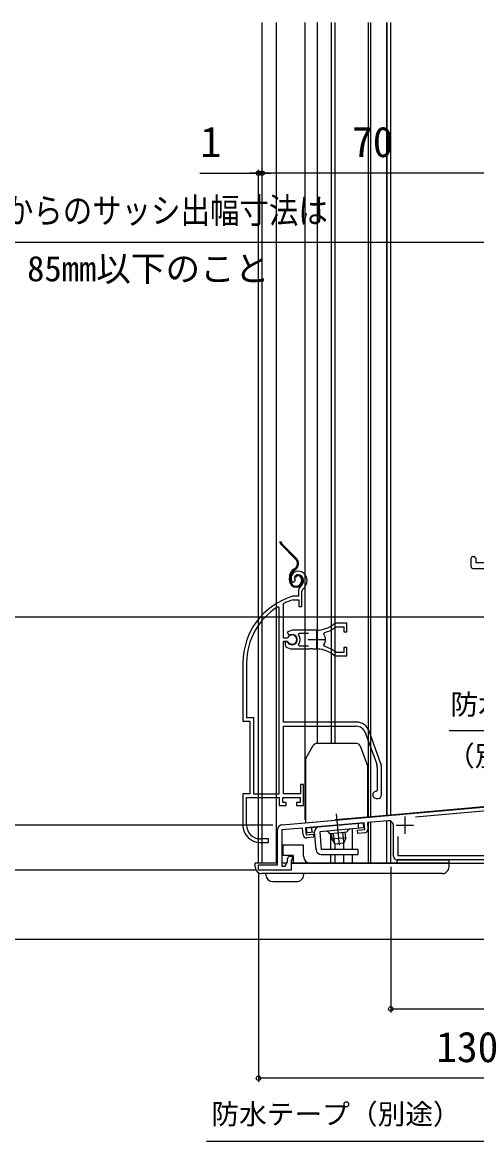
# Model space of a CAD drawing. Units: millimetres, scale not verified. Extents: x -525 to 525, y -783 to 778.
# Drawn here: x -325.5 to -194.3, y -240 to 82.8 of the extents above; entities that cross this region are included whole.
import ezdxf
from ezdxf.enums import TextEntityAlignment as Align

# ---------------------------------------------------------------- set-up
doc = ezdxf.new("R2010")
doc.units = ezdxf.units.MM
doc.header["$LTSCALE"] = 4
for name, color, linetype in [('0-2_YKK_11', 7, 'Continuous'), ('0-3_YKK_11E', 7, 'Continuous'), ('0-4_YKK_12', 2, 'Continuous'), ('0-5_YKK_13', 4, 'Continuous'), ('0-7_YKK_D', 6, 'Continuous')]:
    doc.layers.add(name, color=color, linetype=linetype)
doc.styles.add('ＭＳ ゴシック', font='')
doc.styles.get('ＭＳ ゴシック').set_extended_font_data('MS Gothic')

msp = doc.modelspace()

# ---------------------------------------------------------------- linework, layer by layer
at = {"layer": '0-2_YKK_11'}
for p, q in [((-160.822, -141.945), (-212.012, -146.424)), ((-215.099, -146.2), (-215.099, -151.2)), ((-218.299, -157.7), (-218.299, -148.912)), ((-217.599, -148.7), (-212.599, -148.7))]:
    msp.add_line(p, q, dxfattribs=at)
for points in [[(-250.429, -148.58), (-131.099, -138.14), (-131.099, -127.22), (-130.949, -126.96)], [(-217.099, -151.973), (-217.099, -157.5), (-170.32, -157.5), (-129.299, -156.068), (-129.299, -139.4), (-131.731, -139.4), (-154.133, -141.36)], [(-226.614, -150.913), (-228.606, -151.088), (-228.684, -150.191), (-226.592, -150.008), (-226.767, -148.016), (-243.702, -149.497), (-243.528, -151.49), (-241.436, -151.307), (-241.357, -152.203), (-243.35, -152.378)], [(-219.929, -147.418), (-225.87, -147.937), (-225.705, -149.83)], [(-248.199, -157.7), (-247.599, -157.7), (-247.599, -158.8), (-247.899, -158.8), (-247.899, -161.7), (-257.299, -161.7), (-257.299, -160.2), (-251.799, -160.2), (-251.799, -150.074)], [(-244.433, -151.469), (-244.599, -149.576), (-250.599, -150.101), (-250.599, -160.5), (-249.599, -160.5), (-248.899, -159.288), (-248.899, -158.4)], [(-170.299, -158.7), (-217.299, -158.7)]]:
    msp.add_lwpolyline(points, dxfattribs=at)
for centre, radius, start, end in [((-219.799, -148.912), 1.5, 0, 95.00001), ((-250.299, -150.074), 1.5, 95.00001, 180.00002), ((-243.437, -151.381), 1, 184.99999, 274.99997), ((-226.701, -149.917), 1, 274.99997, 4.99997), ((-248.199, -158.4), 0.7, 89.99998, 180.00002), ((-217.299, -157.7), 1, 180.00002, 270)]:
    msp.add_arc(centre, radius, start, end, dxfattribs=at)
at = {"layer": '0-3_YKK_11E'}
for p, q in [((-240.596, -92.696), (-240.596, -97.696)), ((-238.44, -93.656), (-238.273, -93.191)), ((-243.096, -95.196), (-238.096, -95.196)), ((-238.273, -97.201), (-238.44, -96.737)), ((-229.097, -118.996), (-250.096, -118.996)), ((-226.466, -122.038), (-223.165, -131.107)), ((-222.037, -130.697), (-225.338, -121.628)), ((-221.796, -139.996), (-221.796, -132.065)), ((-223.296, -140.996), (-222.796, -140.996))]:
    msp.add_line(p, q, dxfattribs=at)
for points in [[(-247.537, -78.639), (-247.079, -78.679), (-246.79, -78.391), (-246.747, -78.021)], [(-245.796, -81.36), (-245.796, -82.696), (-247.353, -82.696), (-247.437, -82.708)], [(-247.294, -83.709), (-247.207, -83.696), (-245.696, -83.696), (-245.696, -85.696), (-244.796, -85.696), (-244.796, -81.36)], [(-251.296, -139.696), (-251.296, -86.029), (-251.753, -85.773)], [(-248.798, -94.583), (-249.066, -94.746), (-250.096, -94.746), (-250.096, -84.994), (-249.924, -84.723)], [(-240.596, -92.496), (-247.596, -92.496), (-249.069, -93.092), (-248.614, -93.742), (-248.239, -93.841)], [(-245.783, -93.781), (-245.546, -93.296), (-242.896, -93.296)], [(-235.02, -91.561), (-234.834, -91.496), (-232.696, -91.496), (-232.696, -92.946), (-231.796, -92.946), (-231.796, -90.496), (-234.939, -90.496)], [(-250.096, -118.996), (-250.096, -95.646), (-249.066, -95.646), (-248.798, -95.81)], [(-248.895, -95.946), (-249.155, -95.796), (-249.596, -95.796), (-249.596, -96.806), (-249.437, -97.171)], [(-242.896, -97.096), (-245.546, -97.096), (-245.783, -96.612)], [(-247.596, -97.896), (-242.554, -97.896), (-242.371, -97.776), (-241.821, -97.776), (-241.638, -97.896), (-240.596, -97.896)], [(-239.744, -97.942), (-239.552, -97.847), (-239.003, -97.937), (-238.851, -98.089)], [(-234.939, -99.896), (-231.796, -99.896), (-231.796, -97.446), (-232.696, -97.446), (-232.696, -98.896), (-234.834, -98.896), (-235.02, -98.832)], [(-261.796, -101.896), (-261.796, -118.696), (-259.796, -118.696), (-259.796, -139.696), (-261.796, -139.696), (-261.796, -148.696)], [(-260.746, -101.896), (-260.746, -117.646), (-258.746, -117.646), (-258.746, -139.696), (-251.296, -139.696)], [(-260.746, -148.696), (-260.746, -140.696), (-251.296, -140.696), (-251.296, -142.996), (-249.296, -142.996), (-249.296, -142.196), (-250.296, -142.196), (-250.296, -140.696), (-245.296, -140.696), (-245.296, -142.196), (-246.296, -142.196), (-246.296, -142.996), (-244.296, -142.996), (-244.296, -136.996), (-245.196, -136.996), (-245.196, -139.696), (-250.096, -139.696), (-250.096, -120.196), (-229.097, -120.196)], [(-222.996, -132.065), (-222.996, -138.696), (-223.296, -138.996)], [(-256.796, -153.696), (-254.396, -153.696), (-254.396, -152.696), (-256.746, -152.696)]]:
    msp.add_lwpolyline(points, dxfattribs=at)
for centre, radius, start, end in [((-245.896, -77.496), 2, 89.99999, 214.83575), ((-245.896, -77.496), 1, 89.99999, 211.6576), ((-245.896, -78.096), 2.6, 0.00001, 89.99999), ((-245.896, -78.096), 1.6, 0.00001, 89.99999), ((-243.796, -81.36), 2, 130.62933, 180.00002), ((-246.596, -78.096), 2.3, 310.62932, 0), ((-243.796, -81.36), 1, 130.62936, 180.00005), ((-246.596, -78.096), 3.3, 310.62931, 360), ((-241.796, -101.896), 20, 106.38438, 180.00001), ((-241.796, -101.896), 19, 106.81985, 115.3285), ((-241.796, -101.896), 18.95, 121.69984, 180.00001), ((-240.596, -84.496), 8, 270, 308.94245), ((-240.596, -84.496), 9, 284.95661, 308.2843), ((-234.939, -91.496), 1, 89.99999, 128.94244), ((-247.596, -95.196), 1.5, 209.99999, 115.4059), ((-247.596, -95.196), 1.35, 207.03568, 152.96432), ((-247.596, -95.196), 2.3, 322.02012, 37.97988), ((-240.596, -95.196), 2.65, 324.45235, 35.54765), ((-247.596, -95.196), 2.7, 227.01411, 269.99998), ((-240.596, -105.896), 8, 83.8902, 90.00005), ((-240.596, -105.896), 8, 51.05757, 77.40578), ((-240.596, -105.896), 9, 51.71568, 75.04337), ((-234.939, -98.896), 1, 231.05759, 270.00004), ((-229.097, -122.996), 4, 20.00002, 89.99999), ((-229.097, -122.996), 2.8, 20, 89.99998), ((-225.796, -132.065), 2.8, 0.00001, 20.00002), ((-225.796, -132.065), 4, 0.00001, 20.00002), ((-223.296, -139.996), 1, 89.99999, 270.00001), ((-222.796, -139.996), 1, 270.00001, 359.99999), ((-256.796, -148.696), 5, 180.00001, 269.99999), ((-256.746, -148.696), 4, 180.00001, 269.99999)]:
    msp.add_arc(centre, radius, start, end, dxfattribs=at)
at = {"layer": '0-4_YKK_12'}
for p, q in [((-256.297, 82.8), (-256.297, -159.7)), ((-252.197, 82.8), (-252.197, -159.7)), ((-243.797, -147.2), (-243.797, 82.8)), ((-240.397, 82.8), (-240.397, -125.2)), ((-236.297, 82.8), (-236.297, -125.2)), ((-235.297, 82.8), (-235.297, -125.2)), ((-225.597, 82.8), (-225.597, -146.364)), ((-224.997, 82.8), (-224.997, -146.311)), ((-220.297, 82.8), (-220.297, -145.886)), ((-220.297, -145.886), (-220.297, 82.8)), ((-219.097, -145.782), (-219.097, 82.8)), ((-131.298, -138.1), (-220.297, -145.886)), ((-243.797, -147.2), (-243.697, -147.2)), ((-243.797, -147.2), (-243.697, -147.2)), ((-220.297, -145.9), (-235.156, -147.2)), ((-225.597, -147.913), (-225.597, -159.7)), ((-224.997, -147.861), (-224.997, -159.7)), ((-220.297, -159.7), (-220.297, -147.45)), ((-219.097, -159.581), (-219.097, -147.586)), ((-236.496, -151.167), (-236.496, -155.709)), ((-230.296, -149.83), (-230.296, -155.706)), ((-235.296, -154.063), (-235.296, -155.709)), ((-232.726, -153.761), (-232.726, -155.709)), ((-236.496, -157.209), (-236.496, -159.7)), ((-235.296, -157.209), (-235.296, -159.7)), ((-232.726, -157.209), (-232.726, -159.7)), ((-230.296, -157.206), (-230.296, -159.7)), ((-247.899, -159.7), (-232.597, -159.7)), ((-235.299, -159.7), (-157.303, -159.7))]:
    msp.add_line(p, q, dxfattribs=at)
at = {"layer": '0-5_YKK_13'}
for p, q in [((-250.544, -67.599), (-246.301, -71.842)), ((-246.514, -72.054), (-250.756, -67.811)), ((-245.722, -73.097), (-246.023, -73.097)), ((-195.899, -74.2), (-195.899, -71.7)), ((-195.399, -71.2), (-195.099, -71.2)), ((-194.599, -71.7), (-195.099, -71.2)), ((-248.398, -78.097), (-248.398, -77.371)), ((-248.098, -78.097), (-248.098, -77.371)), ((-246.741, -74.649), (-247.119, -74.914)), ((-246.947, -75.16), (-246.569, -74.895)), ((-246.556, -77.258), (-246.838, -77.155)), ((-195.399, -74.7), (-190.445, -74.7)), ((-244.898, -77.797), (-244.898, -78.297)), ((-244.598, -77.797), (-244.598, -78.297)), ((-243.563, -129.298), (-241.486, -125.7)), ((-228.897, -125.2), (-240.62, -125.2)), ((-227.958, -125.858), (-225.758, -131.903)), ((-243.697, -129.798), (-243.697, -148)), ((-225.697, -146.425), (-225.697, -132.245)), ((-243.697, -148), (-225.697, -146.425)), ((-243.43, -149.474), (-226.993, -148.035)), ((-233.956, -154.495), (-234.744, -145.492)), ((-228.356, -149.661), (-228.487, -148.166)), ((-226.862, -149.53), (-226.993, -148.035)), ((-241.805, -150.837), (-241.936, -149.343)), ((-240.665, -155.836), (-241.108, -150.776)), ((-234.333, -150.183), (-239.613, -150.645)), ((-239.613, -150.645), (-239.17, -155.706)), ((-234.264, -150.98), (-236.754, -151.198)), ((-236.256, -151.155), (-236.119, -152.728)), ((-235.467, -152.671), (-235.604, -151.098)), ((-226.862, -149.53), (-234.333, -150.183)), ((-231.773, -150.763), (-234.264, -150.98)), ((-232.786, -152.436), (-232.923, -150.863)), ((-232.134, -152.379), (-232.271, -150.806)), ((-250.297, -154.5), (-250.297, -157.5)), ((-244.297, -154.5), (-250.297, -154.5)), ((-250.297, -154.975), (-250.297, -154.9)), ((-244.297, -157.7), (-244.297, -154.5)), ((-232.134, -152.379), (-236.119, -152.728)), ((-236.119, -152.728), (-235.299, -154.061)), ((-235.353, -153.974), (-235.485, -152.462)), ((-235.299, -154.061), (-232.709, -153.835)), ((-232.672, -153.74), (-232.804, -152.228)), ((-232.134, -152.379), (-232.709, -153.835)), ((-247.297, -157.5), (-250.297, -157.5)), ((-247.297, -157.5), (-247.297, -159.7)), ((-228.545, -155.706), (-239.17, -155.706)), ((-239.17, -157.206), (-228.545, -157.206)), ((-228.545, -157.206), (-228.545, -155.706)), ((-258.297, -160.7), (-258.297, -159.7)), ((-251.799, -159.7), (-258.297, -159.7)), ((-249.137, -159.7), (-250.599, -159.7)), ((-202.297, -159.7), (-247.899, -159.7)), ((-247.297, -159.7), (-247.297, -159.7)), ((-202.297, -160.7), (-202.297, -158.7)), ((-204.297, -162.7), (-256.297, -162.7)), ((-255.197, -163), (-255.197, -162.7)), ((-244.297, -162.7), (-244.297, -163)), ((-253.197, -165), (-246.297, -165))]:
    msp.add_line(p, q, dxfattribs=at)
for points in [[(-194.599, -71.7), (-194.599, -73), (-191.599, -73)], [(-241.108, -150.776), (-243.299, -150.968), (-243.43, -149.474)], [(-217.297, -159.7), (-217.297, -158.7), (-202.297, -158.7)]]:
    msp.add_lwpolyline(points, dxfattribs=at)
for centre, radius, start, end in [((-249.696, -66.751), 1.5, 185.59664, 225), ((-249.696, -66.751), 1.2, 187.00209, 225), ((-247.716, -73.256), 1.7, 305, 45), ((-247.716, -73.256), 2, 305, 45), ((-195.399, -71.7), 0.5, 90, 180), ((-195.399, -74.2), 0.5, 180, 270), ((-245.398, -77.371), 3, 125, 180), ((-245.398, -77.371), 2.7, 125, 180), ((-245.898, -77.497), 1, 90, 160), ((-245.898, -77.497), 0.7, 90, 160), ((-245.898, -77.797), 1.3, 0, 90), ((-245.898, -77.797), 1, 0, 90), ((-246.398, -78.097), 2, 180, 270), ((-246.398, -78.097), 1.7, 180, 270), ((-246.398, -78.297), 1.8, 270, 0), ((-246.398, -78.297), 1.5, 270, 360), ((-240.62, -126.2), 1, 90, 150), ((-228.897, -126.2), 1, 20, 90), ((-242.697, -129.798), 1, 150, 180), ((-226.697, -132.245), 1, 0, 20), ((-239.613, -150.645), 1.5, 95, 185), ((-237.713, -151.483), 1, 16.53696, 95), ((-230.78, -150.876), 1, 95, 173.46304), ((-242.297, -157.7), 2, 180.00002, 270), ((-239.17, -155.706), 1.5, 185, 270), ((-256.297, -160.7), 2, 180.00003, 270), ((-204.297, -160.7), 2, 270, 0.00003), ((-253.197, -163), 2, 180, 270), ((-246.297, -163), 2, 270, 0.00002)]:
    msp.add_arc(centre, radius, start, end, dxfattribs=at)
at = {"layer": '0-7_YKK_D'}
for p, q in [((-257.299, 39.3), (-259.849, 39.3)), ((-257.299, -159.5), (-257.299, 40.3)), ((-257.299, 39.3), (-256.297, 39.3)), ((-186.299, 39.3), (-256.297, 39.3)), ((-256.297, 39.3), (-253.747, 39.3)), ((-128.303, -88.7), (-343.3, -88.7)), ((-253.197, -148.7), (-363.3, -148.7)), ((-219.097, -160.7), (-219.097, -202.7)), ((-257.999, -161.7), (-363.3, -161.7)), ((-257.299, -162.4), (-257.299, -222.7)), ((-130.299, -181.7), (-363.3, -181.7)), ((-219.097, -201.7), (-127.299, -201.7)), ((-127.299, -221.7), (-257.299, -221.7))]:
    msp.add_line(p, q, dxfattribs=at)
for points in [[(-274.227, 39.3), (-257.299, 39.3), (-256.297, 39.3)], [(-127.299, 19.3), (-186.299, 19.3), (-357.15, 19.3)], [(-130.298, -105.761), (-132.101, -107.564), (-146.07, -121.532), (-202.3, -121.532)], [(-128.303, -189.963), (-130.198, -191.669), (-183.847, -239.975), (-272.332, -239.975)]]:
    msp.add_lwpolyline(points, dxfattribs=at)
for centre in [(-257.299, 39.3), (-256.297, 39.3), (-256.297, 39.3), (-219.097, -201.7), (-257.299, -221.7)]:
    msp.add_circle(centre, 0.637, dxfattribs=at)

# ---------------------------------------------------------------- texts
at = {"layer": '0-7_YKK_D', "style": 'ＭＳ ゴシック'}
for s, height, p in [('1', 8.798, (-274.068, 41.3)), ('70', 8.798, (-230.298, 41.3)), ('85mm以下のこと', 7.331, (-324.107, 5.936)), ('防水テープ', 5.865, (-201.875, -118.581)), ('（別途）', 5.865, (-202.875, -133.414)), ('130', 8.798, (-206.003, -219.7)), ('防水テープ（別途）', 5.865, (-270.928, -236.727))]:
    msp.add_text(s, height=height, dxfattribs=at).set_placement(p, align=Align.BOTTOM_LEFT)
at = {"layer": '0-7_YKK_D', "style": 'ＭＳ ゴシック', "width": 0.85}
msp.add_text('※躯体からのサッシ出幅寸法は', height=7.331, dxfattribs=at).set_placement((-356.309, 22.664), align=Align.BOTTOM_LEFT)

doc.saveas('drawing.dxf')
